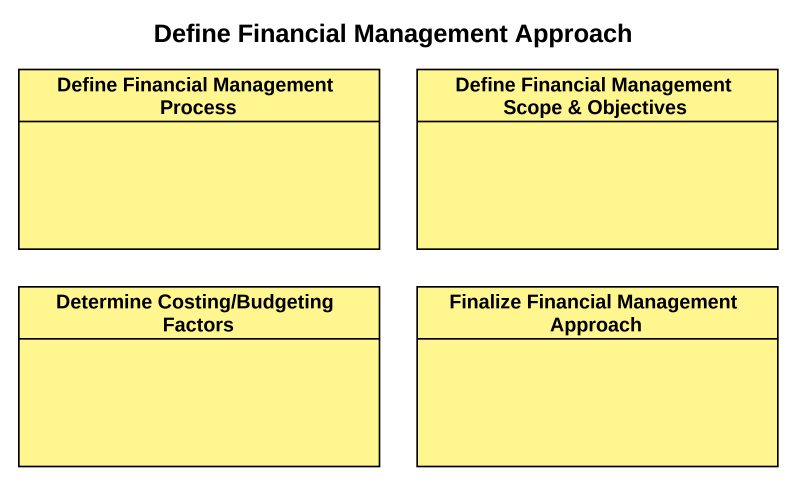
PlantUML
@startuml
title Define Financial Management Approach
hide circle
hide empty members
class "Define Financial Management Process" as Define_Financial_Management #FFF68F
class "Define Financial Management Scope & Objectives" as Define_Financial_Management_2 #FFF68F
class "Determine Costing/Budgeting Factors" as Determine_Costing_Budgeting #FFF68F
class "Finalize Financial Management Approach" as Finalize_Financial #FFF68F
@enduml
